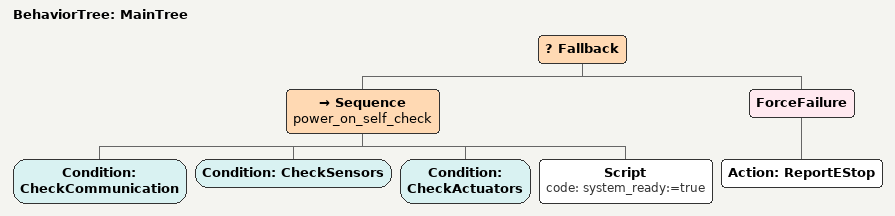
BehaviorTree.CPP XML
<root BTCPP_format="4">
  <BehaviorTree ID="MainTree">
    <Fallback>
      <Sequence name="power_on_self_check">
        <Condition ID="CheckCommunication"/>
        <Condition ID="CheckSensors"/>
        <Condition ID="CheckActuators"/>
        <Script code="system_ready:=true"/>
      </Sequence>
      <ForceFailure>
        <Action ID="ReportEStop"/>
      </ForceFailure>
    </Fallback>
  </BehaviorTree>

  <!-- ================================================================
       S1: 空闲待命 (同原版)
       ================================================================ -->
</root>
